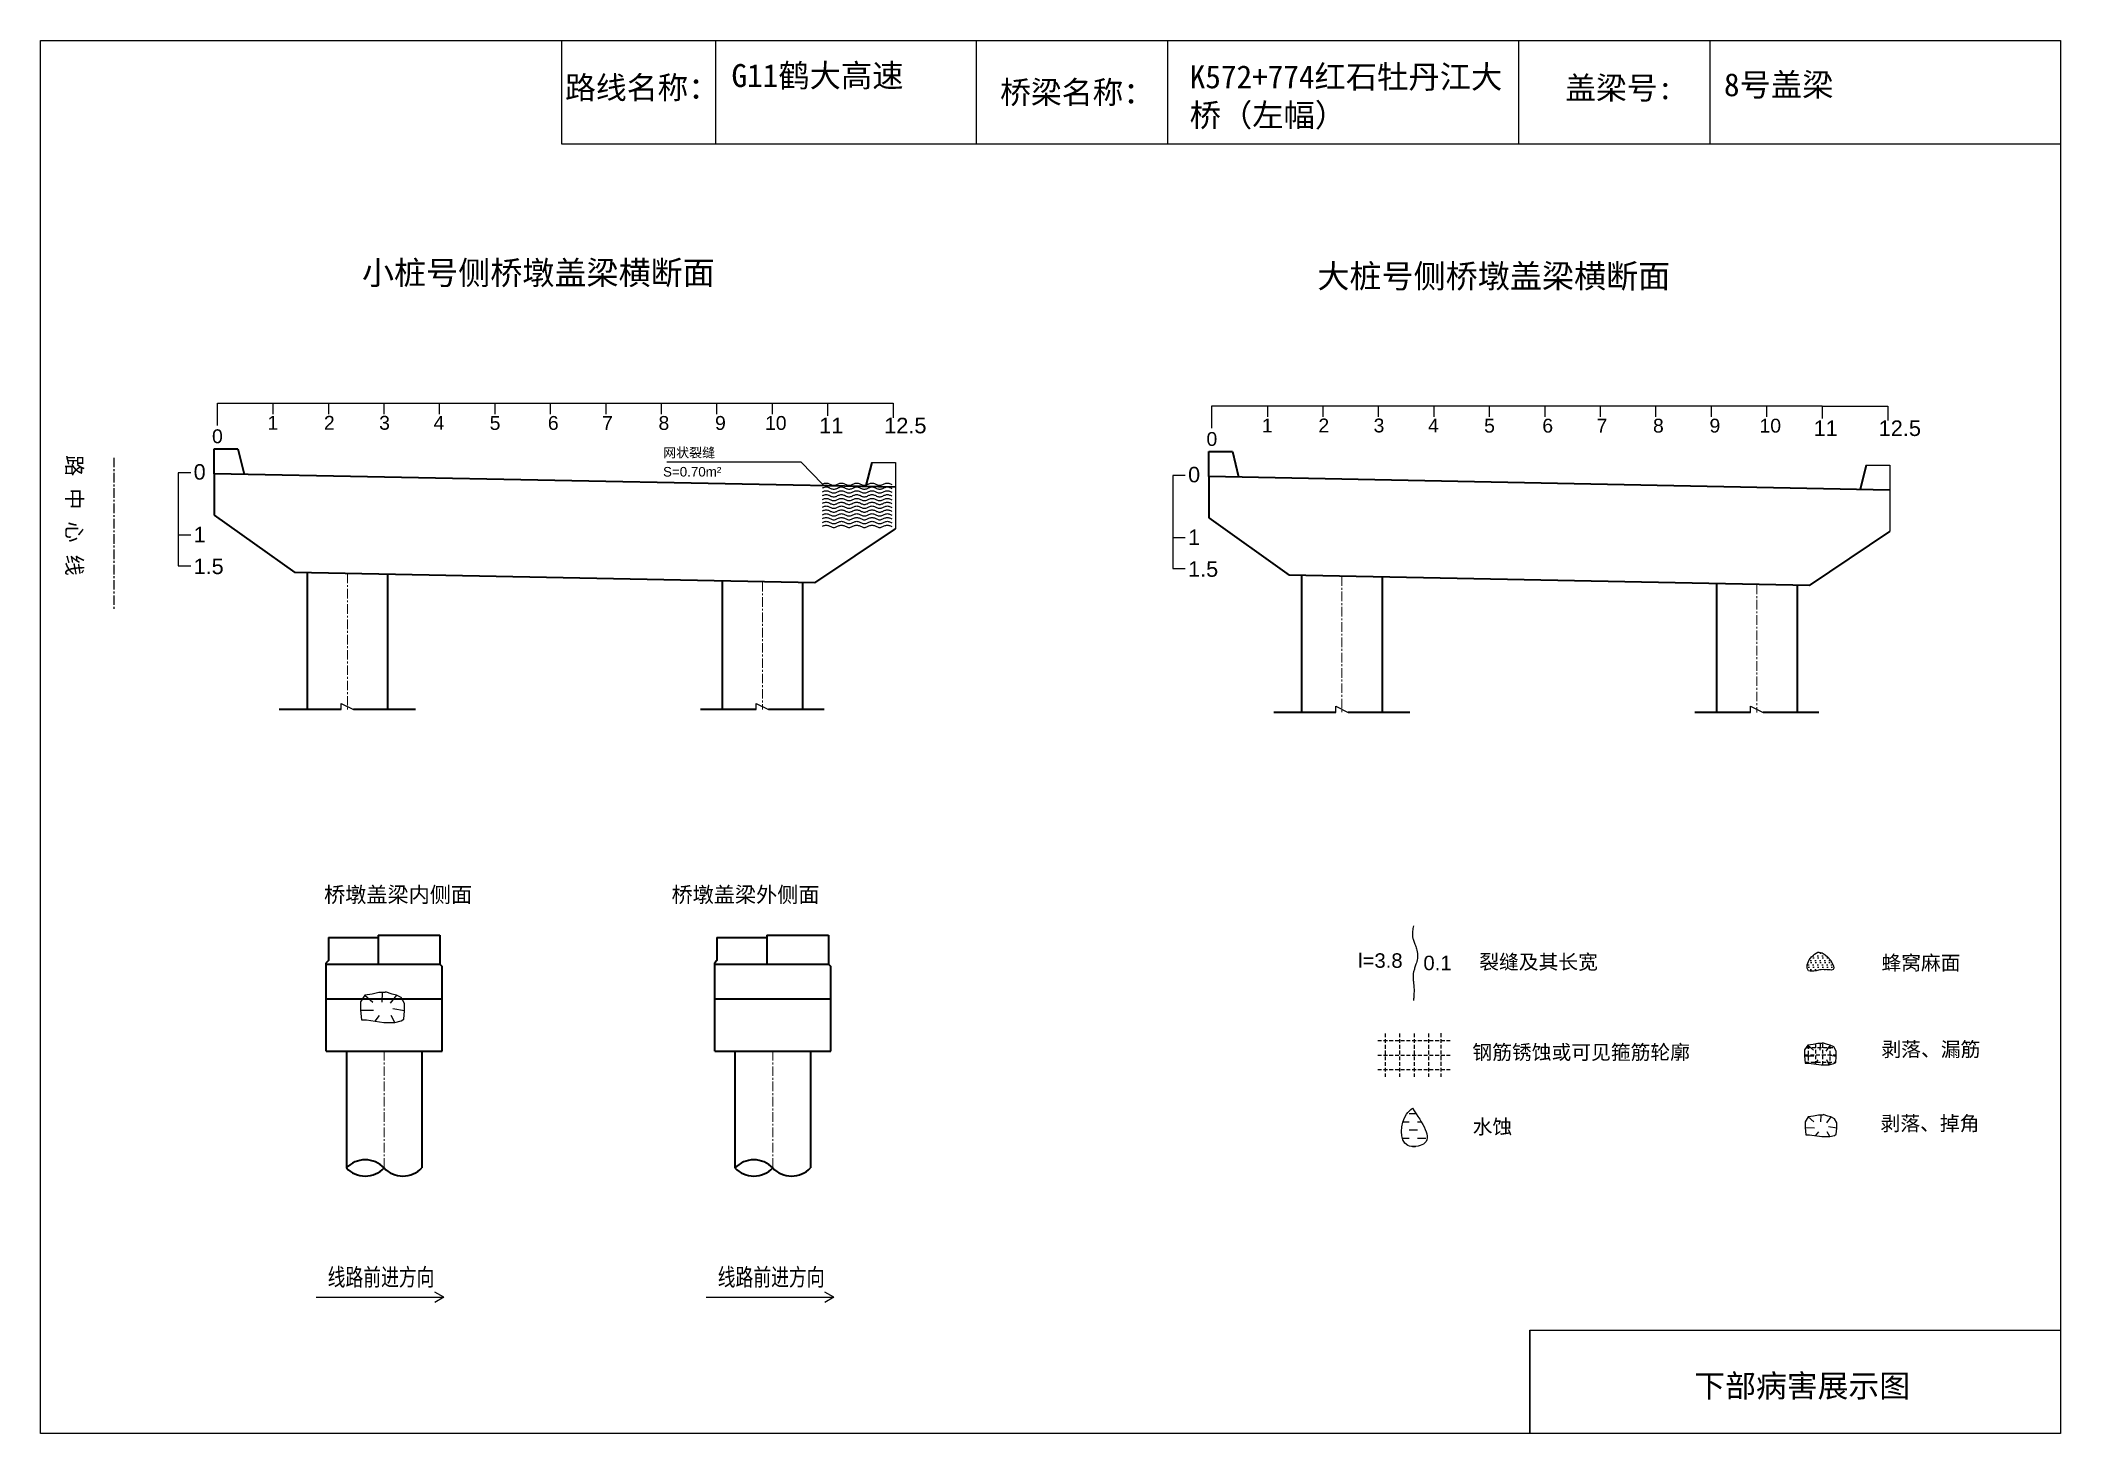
# Model space of a CAD drawing. Header units: millimetres. Extents: x 0 to 528, y 0 to 364.
import ezdxf
from ezdxf.enums import TextEntityAlignment as Align

# ---------------------------------------------------------------- set-up
doc = ezdxf.new("R2010")
doc.units = ezdxf.units.MM
for name, pattern in [('CENTER', [2, 1.25, -0.25, 0.25, -0.25]), ('DASHED', [0.75, 0.5, -0.25]), ('EBG_CENTER', [1.1, 0.8, -0.15, 0, -0.15])]:
    doc.linetypes.add(name, pattern=pattern)
doc.layers.add('Center', color=3, linetype='EBG_CENTER', lineweight=18)
doc.layers.add('中粗实线', color=4, linetype='Continuous', lineweight=35)
for name, color, linetype in [('加固措施', 7, 'Continuous'), ('图层1', 7, 'Continuous'), ('文字', 1, 'Continuous'), ('病害', 5, 'Continuous')]:
    doc.layers.add(name, color=color, linetype=linetype)
doc.styles.add('HAN', font='', dxfattribs={"width": 0.75})
doc.styles.get("Standard").update_dxf_attribs({"font": 'arial.ttf'})
doc.styles.add('汉字', font='')
doc.styles.get('HAN').set_extended_font_data('SimSun')
doc.styles.get('汉字').set_extended_font_data('SimSun')

# ---------------------------------------------------------------- blocks, each defined once
blk = doc.blocks.new('88888')
for p, q in [((1245.415, -3599.279), (1245.261, -3599.19)), ((1243.215, -3599.279), (1245.415, -3599.279)), ((1245.415, -3599.279), (1245.261, -3599.367))]:
    blk.add_line(p, q)
at = {"layer": '文字', "color": 0, "style": 'HAN', "width": 0.75}
blk.add_text('线路前进方向', height=0.3, dxfattribs=at).set_placement((1244.335, -3599.082), align=Align.CENTER)
blk = doc.blocks.new('adfsd')
at = {"lineweight": -2, "ltscale": 0.5}
for p, q in [((1140.897, -3083.694), (1140.936, -3083.729)), ((1140.983, -3083.682), (1140.981, -3083.729)), ((1141.053, -3083.694), (1141.022, -3083.735)), ((1140.876, -3083.768), (1140.94, -3083.769)), ((1140.948, -3083.824), (1140.969, -3083.796)), ((1141.045, -3083.83), (1141.028, -3083.796)), ((1141.094, -3083.772), (1141.036, -3083.763))]:
    blk.add_line(p, q, dxfattribs=at)
blk.add_lwpolyline([(1141, -3083.682), (1140.967, -3083.682), (1140.934, -3083.69), (1140.897, -3083.694), (1140.876, -3083.727), (1140.876, -3083.768), (1140.88, -3083.818), (1140.905, -3083.818), (1140.991, -3083.83), (1141.045, -3083.83), (1141.078, -3083.822), (1141.09, -3083.814), (1141.094, -3083.772), (1141.094, -3083.735), (1141.078, -3083.707), (1141.053, -3083.694), (1141.033, -3083.69), (1141, -3083.678)], dxfattribs=at)

msp = doc.modelspace()

# ---------------------------------------------------------------- hatches: boundary and pattern name
at = {"layer": '加固措施', "lineweight": -2}
h = msp.add_hatch(dxfattribs=at)
h.set_pattern_fill('DOTS', scale=0.758413)
h.set_pattern_definition([(0, (-4118.673, -227.183), (0.60199057, 1.20398115), [0, -1.20398115])])
edge = h.paths.add_edge_path()
edge.add_spline(control_points=[(464.79, 125.89), (463.66, 125.12), (462.06, 124.02), (461.88, 119.94), (465.67, 121.81), (470.82, 120.35), (466.98, 125.99), (464.92, 125.9), (464.79, 125.89)], knot_values=[0, 0, 0, 0, 5.205471, 7.397577, 12.944796, 16.169923, 23.88441, 24.400432, 24.400432, 24.400432, 24.400432], degree=3, periodic=0)
h = msp.add_hatch(dxfattribs=at)
h.set_pattern_fill('DASH', color=256, scale=0.682572)
h.set_pattern_definition([(0, (-3766.198, -191.5237), (2.1671661, 2.1671661), [2.167166, -2.167166])])
edge = h.paths.add_edge_path()
edge.add_spline(control_points=[(358.78, 85.1), (358.24, 84.62), (355.71, 82.38), (355.03, 74.23), (365.19, 75.67), (361.44, 81.2), (358.78, 85.1)], knot_values=[0, 0, 0, 0, 3.237042, 15.187225, 21.182779, 35.601669, 35.601669, 35.601669, 35.601669], degree=3, periodic=0)
at = {"layer": '病害', "lineweight": -2}
h = msp.add_hatch(dxfattribs=at)
h.set_pattern_fill('DOTS', color=4, scale=0.758413, style=0)
h.set_pattern_definition([(0, (-7265.3503, -675.7161), (0.60199057, 1.20398115), [0, -1.20398115])])
edge = h.paths.add_edge_path()
edge.add_spline(control_points=[(464.79, 125.89), (463.66, 125.12), (462.06, 124.02), (461.88, 119.94), (465.67, 121.81), (470.82, 120.35), (466.98, 125.99), (464.92, 125.9), (464.79, 125.89)], knot_values=[0, 0, 0, 0, 1.041094, 1.479515, 2.588959, 3.233985, 4.776882, 4.880086, 4.880086, 4.880086, 4.880086], degree=3, periodic=0)

# ---------------------------------------------------------------- linework, layer by layer
at = {"color": 0, "linetype": 'ByBlock'}
for p, q in [((0, 364.24), (528.29, 364.24)), ((0, 0), (0, 364.24)), ((136.28, 364.24), (136.28, 337.16)), ((244.69, 364.24), (244.69, 337.16)), ((386.49, 364.24), (386.49, 337.16)), ((436.57, 364.18), (436.57, 337.1)), ((528.29, 364.24), (528.29, 0)), ((136.28, 337.16), (528.29, 337.16)), ((389.48, 0), (389.48, 27.08)), ((389.48, 27.08), (528.29, 27.08)), ((528.29, 0), (0, 0))]:
    msp.add_line(p, q, dxfattribs=at)
at = {"color": 0}
for p, q in [((46.28, 263.6), (46.28, 269.4)), ((46.28, 269.4), (60.79, 269.4)), ((60.79, 269.4), (60.79, 266.5)), ((60.79, 269.4), (75.3, 269.4)), ((75.3, 269.4), (89.8, 269.4)), ((75.3, 269.4), (75.3, 266.5)), ((89.8, 269.4), (104.31, 269.4)), ((89.8, 269.4), (89.8, 266.5)), ((104.31, 269.4), (118.82, 269.4)), ((104.31, 269.4), (104.31, 266.5)), ((118.82, 269.4), (133.32, 269.4)), ((118.82, 269.4), (118.82, 266.5)), ((133.32, 269.4), (147.83, 269.4)), ((133.32, 269.4), (133.32, 266.5)), ((147.83, 269.4), (162.34, 269.4)), ((147.83, 269.4), (147.83, 266.5)), ((162.34, 269.4), (176.84, 269.4)), ((162.34, 269.4), (162.34, 266.5)), ((162.34, 269.4), (173.94, 269.4)), ((176.84, 269.4), (191.35, 269.4)), ((176.84, 269.4), (176.84, 266.5)), ((176.84, 269.4), (179.74, 269.4)), ((191.35, 269.4), (205.85, 269.4)), ((191.35, 269.4), (191.35, 266.5)), ((205.87, 269.36), (205.87, 266.11)), ((306.34, 262.89), (306.34, 268.7)), ((306.34, 268.7), (320.85, 268.7)), ((320.85, 268.7), (320.85, 265.8)), ((320.85, 268.7), (335.36, 268.7)), ((335.36, 268.7), (349.86, 268.7)), ((335.36, 268.7), (335.36, 265.8)), ((349.86, 268.7), (364.37, 268.7)), ((349.86, 268.7), (349.86, 265.8)), ((364.37, 268.7), (378.88, 268.7)), ((364.37, 268.7), (364.37, 265.8)), ((378.88, 268.7), (393.38, 268.7)), ((378.88, 268.7), (378.88, 265.8)), ((393.38, 268.7), (407.89, 268.7)), ((393.38, 268.7), (393.38, 265.8)), ((407.89, 268.7), (422.39, 268.7)), ((407.89, 268.7), (407.89, 265.8)), ((422.39, 268.7), (436.9, 268.7)), ((422.39, 268.7), (422.39, 265.8)), ((422.39, 268.7), (434, 268.7)), ((436.9, 268.7), (451.41, 268.7)), ((436.9, 268.7), (436.9, 265.8)), ((436.9, 268.7), (439.8, 268.7)), ((451.41, 268.7), (465.91, 268.7)), ((451.41, 268.7), (451.41, 265.8)), ((465.93, 268.66), (465.93, 265.41)), ((39.3, 251.15), (36.06, 251.15)), ((36.06, 251.15), (36.06, 226.85)), ((299.36, 250.45), (296.12, 250.45)), ((296.12, 250.45), (296.12, 226.15)), ((36.06, 234.95), (39.3, 234.95)), ((296.12, 234.25), (299.36, 234.25)), ((36.06, 226.85), (39.3, 226.85)), ((296.12, 226.15), (299.36, 226.15)), ((78.66, 189.28), (78.66, 190.9)), ((187.17, 189.28), (187.17, 190.9)), ((338.72, 188.57), (338.72, 190.19)), ((447.23, 188.57), (447.23, 190.19))]:
    msp.add_line(p, q, dxfattribs=at)
at = {"linetype": 'ByBlock'}
for p, q in [((205.87, 269.36), (223.01, 269.36)), ((223.01, 269.36), (223.01, 265.54)), ((465.93, 268.66), (483.07, 268.66)), ((483.07, 268.66), (483.07, 264.83)), ((217.41, 253.87), (223.61, 253.87)), ((223.61, 253.87), (223.61, 247.4)), ((477.47, 253.17), (483.67, 253.17)), ((483.67, 253.17), (483.67, 246.69)), ((223.61, 247.4), (223.61, 236.55)), ((483.67, 246.69), (483.67, 235.84)), ((78.66, 190.9), (81.9, 189.28)), ((187.17, 190.9), (190.41, 189.28)), ((338.72, 190.19), (341.96, 188.57)), ((447.23, 190.19), (450.47, 188.57))]:
    msp.add_line(p, q, dxfattribs=at)
at = {"color": 1, "linetype": 'CENTER', "ltscale": 2}
msp.add_line((19.16, 255.15), (19.16, 215.65), dxfattribs=at)
at = {"color": 7}
for p, q in [((84.83, 114.64), (86.92, 112.83)), ((89.39, 115.29), (89.28, 112.83)), ((93.08, 114.64), (91.43, 112.51)), ((95.25, 110.52), (92.18, 111.01)), ((83.75, 110.74), (87.14, 110.69)), ((87.55, 107.81), (88.64, 109.29)), ((92.65, 107.49), (91.75, 109.29))]:
    msp.add_line(p, q, dxfattribs=at)
at = {"color": 1, "linetype": 'DASHED', "ltscale": 2}
for p, q in [((349.74, 102.74), (368.7, 102.74)), ((351.64, 104.63), (351.64, 93.26)), ((355.43, 104.63), (355.43, 93.26)), ((359.22, 104.63), (359.22, 93.26)), ((363.01, 104.63), (363.01, 93.26)), ((366.26, 104.66), (366.26, 93.28)), ((461.75, 100.92), (469.1, 100.92)), ((462.28, 101.57), (462.28, 96.88)), ((464.18, 101.87), (464.18, 96.63)), ((466.07, 101.87), (466.07, 96.41)), ((467.97, 101.57), (467.97, 96.46)), ((349.74, 98.94), (368.7, 98.94)), ((349.74, 95.15), (368.7, 95.15)), ((461.36, 99.03), (469.63, 99.03)), ((461.5, 97.13), (469.48, 97.13))]:
    msp.add_line(p, q, dxfattribs=at)
at = {"color": 0, "linetype": 'ByBlock'}
msp.add_lwpolyline([(0, 364.24), (528.29, 364.24), (528.29, 0), (0, 0)], close=True, dxfattribs=at)
at = {"color": 7}
for points in [[(204.48, 248.22), (198.92, 253.97), (163.82, 253.97)], [(204.48, 248.22), (204.68, 248.31), (204.88, 248.39), (205.08, 248.46), (205.28, 248.5), (205.48, 248.52), (205.68, 248.5), (205.88, 248.46), (206.08, 248.39), (206.28, 248.31), (206.48, 248.22), (206.68, 248.12), (206.88, 248.04), (207.08, 247.97), (207.28, 247.93), (207.48, 247.92), (207.68, 247.93), (207.88, 247.97), (208.08, 248.04), (208.28, 248.12), (208.48, 248.22), (208.68, 248.31), (208.88, 248.39), (209.08, 248.46), (209.28, 248.5), (209.48, 248.52), (209.68, 248.5), (209.88, 248.46), (210.08, 248.39), (210.28, 248.31), (210.48, 248.22), (210.68, 248.12), (210.88, 248.04), (211.08, 247.97), (211.28, 247.93), (211.48, 247.92), (211.68, 247.93), (211.88, 247.97), (212.08, 248.04), (212.28, 248.12), (212.48, 248.22), (212.68, 248.31), (212.88, 248.39), (213.08, 248.46), (213.28, 248.5), (213.48, 248.52), (213.68, 248.5), (213.88, 248.46), (214.08, 248.39), (214.28, 248.31), (214.48, 248.22), (214.68, 248.12), (214.88, 248.04), (215.08, 247.97), (215.28, 247.93), (215.48, 247.92), (215.68, 247.93), (215.88, 247.97), (216.08, 248.04), (216.28, 248.12), (216.48, 248.22), (216.68, 248.31), (216.88, 248.39), (217.08, 248.46), (217.28, 248.5), (217.48, 248.52), (217.68, 248.5), (217.88, 248.46), (218.08, 248.39), (218.28, 248.31), (218.48, 248.22), (218.68, 248.12), (218.88, 248.04), (219.08, 247.97), (219.28, 247.93), (219.48, 247.92), (219.68, 247.93), (219.88, 247.97), (220.08, 248.04), (220.28, 248.12), (220.48, 248.22), (220.68, 248.31), (220.88, 248.39), (221.08, 248.46), (221.28, 248.5), (221.48, 248.52), (221.68, 248.5), (221.88, 248.46), (222.08, 248.39), (222.28, 248.31), (222.48, 248.22), (222.68, 248.12)], [(204.48, 247.22), (204.68, 247.31), (204.88, 247.39), (205.08, 247.46), (205.28, 247.5), (205.48, 247.52), (205.68, 247.5), (205.88, 247.46), (206.08, 247.39), (206.28, 247.31), (206.48, 247.22), (206.68, 247.12), (206.88, 247.04), (207.08, 246.97), (207.28, 246.93), (207.48, 246.92), (207.68, 246.93), (207.88, 246.97), (208.08, 247.04), (208.28, 247.12), (208.48, 247.22), (208.68, 247.31), (208.88, 247.39), (209.08, 247.46), (209.28, 247.5), (209.48, 247.52), (209.68, 247.5), (209.88, 247.46), (210.08, 247.39), (210.28, 247.31), (210.48, 247.22), (210.68, 247.12), (210.88, 247.04), (211.08, 246.97), (211.28, 246.93), (211.48, 246.92), (211.68, 246.93), (211.88, 246.97), (212.08, 247.04), (212.28, 247.12), (212.48, 247.22), (212.68, 247.31), (212.88, 247.39), (213.08, 247.46), (213.28, 247.5), (213.48, 247.52), (213.68, 247.5), (213.88, 247.46), (214.08, 247.39), (214.28, 247.31), (214.48, 247.22), (214.68, 247.12), (214.88, 247.04), (215.08, 246.97), (215.28, 246.93), (215.48, 246.92), (215.68, 246.93), (215.88, 246.97), (216.08, 247.04), (216.28, 247.12), (216.48, 247.22), (216.68, 247.31), (216.88, 247.39), (217.08, 247.46), (217.28, 247.5), (217.48, 247.52), (217.68, 247.5), (217.88, 247.46), (218.08, 247.39), (218.28, 247.31), (218.48, 247.22), (218.68, 247.12), (218.88, 247.04), (219.08, 246.97), (219.28, 246.93), (219.48, 246.92), (219.68, 246.93), (219.88, 246.97), (220.08, 247.04), (220.28, 247.12), (220.48, 247.22), (220.68, 247.31), (220.88, 247.39), (221.08, 247.46), (221.28, 247.5), (221.48, 247.52), (221.68, 247.5), (221.88, 247.46), (222.08, 247.39), (222.28, 247.31), (222.48, 247.22), (222.68, 247.12)], [(204.48, 246.22), (204.68, 246.31), (204.88, 246.39), (205.08, 246.46), (205.28, 246.5), (205.48, 246.52), (205.68, 246.5), (205.88, 246.46), (206.08, 246.39), (206.28, 246.31), (206.48, 246.22), (206.68, 246.12), (206.88, 246.04), (207.08, 245.97), (207.28, 245.93), (207.48, 245.92), (207.68, 245.93), (207.88, 245.97), (208.08, 246.04), (208.28, 246.12), (208.48, 246.22), (208.68, 246.31), (208.88, 246.39), (209.08, 246.46), (209.28, 246.5), (209.48, 246.52), (209.68, 246.5), (209.88, 246.46), (210.08, 246.39), (210.28, 246.31), (210.48, 246.22), (210.68, 246.12), (210.88, 246.04), (211.08, 245.97), (211.28, 245.93), (211.48, 245.92), (211.68, 245.93), (211.88, 245.97), (212.08, 246.04), (212.28, 246.12), (212.48, 246.22), (212.68, 246.31), (212.88, 246.39), (213.08, 246.46), (213.28, 246.5), (213.48, 246.52), (213.68, 246.5), (213.88, 246.46), (214.08, 246.39), (214.28, 246.31), (214.48, 246.22), (214.68, 246.12), (214.88, 246.04), (215.08, 245.97), (215.28, 245.93), (215.48, 245.92), (215.68, 245.93), (215.88, 245.97), (216.08, 246.04), (216.28, 246.12), (216.48, 246.22), (216.68, 246.31), (216.88, 246.39), (217.08, 246.46), (217.28, 246.5), (217.48, 246.52), (217.68, 246.5), (217.88, 246.46), (218.08, 246.39), (218.28, 246.31), (218.48, 246.22), (218.68, 246.12), (218.88, 246.04), (219.08, 245.97), (219.28, 245.93), (219.48, 245.92), (219.68, 245.93), (219.88, 245.97), (220.08, 246.04), (220.28, 246.12), (220.48, 246.22), (220.68, 246.31), (220.88, 246.39), (221.08, 246.46), (221.28, 246.5), (221.48, 246.52), (221.68, 246.5), (221.88, 246.46), (222.08, 246.39), (222.28, 246.31), (222.48, 246.22), (222.68, 246.12)], [(204.48, 245.22), (204.68, 245.31), (204.88, 245.39), (205.08, 245.46), (205.28, 245.5), (205.48, 245.52), (205.68, 245.5), (205.88, 245.46), (206.08, 245.39), (206.28, 245.31), (206.48, 245.22), (206.68, 245.12), (206.88, 245.04), (207.08, 244.97), (207.28, 244.93), (207.48, 244.92), (207.68, 244.93), (207.88, 244.97), (208.08, 245.04), (208.28, 245.12), (208.48, 245.22), (208.68, 245.31), (208.88, 245.39), (209.08, 245.46), (209.28, 245.5), (209.48, 245.52), (209.68, 245.5), (209.88, 245.46), (210.08, 245.39), (210.28, 245.31), (210.48, 245.22), (210.68, 245.12), (210.88, 245.04), (211.08, 244.97), (211.28, 244.93), (211.48, 244.92), (211.68, 244.93), (211.88, 244.97), (212.08, 245.04), (212.28, 245.12), (212.48, 245.22), (212.68, 245.31), (212.88, 245.39), (213.08, 245.46), (213.28, 245.5), (213.48, 245.52), (213.68, 245.5), (213.88, 245.46), (214.08, 245.39), (214.28, 245.31), (214.48, 245.22), (214.68, 245.12), (214.88, 245.04), (215.08, 244.97), (215.28, 244.93), (215.48, 244.92), (215.68, 244.93), (215.88, 244.97), (216.08, 245.04), (216.28, 245.12), (216.48, 245.22), (216.68, 245.31), (216.88, 245.39), (217.08, 245.46), (217.28, 245.5), (217.48, 245.52), (217.68, 245.5), (217.88, 245.46), (218.08, 245.39), (218.28, 245.31), (218.48, 245.22), (218.68, 245.12), (218.88, 245.04), (219.08, 244.97), (219.28, 244.93), (219.48, 244.92), (219.68, 244.93), (219.88, 244.97), (220.08, 245.04), (220.28, 245.12), (220.48, 245.22), (220.68, 245.31), (220.88, 245.39), (221.08, 245.46), (221.28, 245.5), (221.48, 245.52), (221.68, 245.5), (221.88, 245.46), (222.08, 245.39), (222.28, 245.31), (222.48, 245.22), (222.68, 245.12)], [(204.48, 244.22), (204.68, 244.31), (204.88, 244.39), (205.08, 244.46), (205.28, 244.5), (205.48, 244.52), (205.68, 244.5), (205.88, 244.46), (206.08, 244.39), (206.28, 244.31), (206.48, 244.22), (206.68, 244.12), (206.88, 244.04), (207.08, 243.97), (207.28, 243.93), (207.48, 243.92), (207.68, 243.93), (207.88, 243.97), (208.08, 244.04), (208.28, 244.12), (208.48, 244.22), (208.68, 244.31), (208.88, 244.39), (209.08, 244.46), (209.28, 244.5), (209.48, 244.52), (209.68, 244.5), (209.88, 244.46), (210.08, 244.39), (210.28, 244.31), (210.48, 244.22), (210.68, 244.12), (210.88, 244.04), (211.08, 243.97), (211.28, 243.93), (211.48, 243.92), (211.68, 243.93), (211.88, 243.97), (212.08, 244.04), (212.28, 244.12), (212.48, 244.22), (212.68, 244.31), (212.88, 244.39), (213.08, 244.46), (213.28, 244.5), (213.48, 244.52), (213.68, 244.5), (213.88, 244.46), (214.08, 244.39), (214.28, 244.31), (214.48, 244.22), (214.68, 244.12), (214.88, 244.04), (215.08, 243.97), (215.28, 243.93), (215.48, 243.92), (215.68, 243.93), (215.88, 243.97), (216.08, 244.04), (216.28, 244.12), (216.48, 244.22), (216.68, 244.31), (216.88, 244.39), (217.08, 244.46), (217.28, 244.5), (217.48, 244.52), (217.68, 244.5), (217.88, 244.46), (218.08, 244.39), (218.28, 244.31), (218.48, 244.22), (218.68, 244.12), (218.88, 244.04), (219.08, 243.97), (219.28, 243.93), (219.48, 243.92), (219.68, 243.93), (219.88, 243.97), (220.08, 244.04), (220.28, 244.12), (220.48, 244.22), (220.68, 244.31), (220.88, 244.39), (221.08, 244.46), (221.28, 244.5), (221.48, 244.52), (221.68, 244.5), (221.88, 244.46), (222.08, 244.39), (222.28, 244.31), (222.48, 244.22), (222.68, 244.12)], [(204.48, 243.22), (204.68, 243.31), (204.88, 243.39), (205.08, 243.46), (205.28, 243.5), (205.48, 243.52), (205.68, 243.5), (205.88, 243.46), (206.08, 243.39), (206.28, 243.31), (206.48, 243.22), (206.68, 243.12), (206.88, 243.04), (207.08, 242.97), (207.28, 242.93), (207.48, 242.92), (207.68, 242.93), (207.88, 242.97), (208.08, 243.04), (208.28, 243.12), (208.48, 243.22), (208.68, 243.31), (208.88, 243.39), (209.08, 243.46), (209.28, 243.5), (209.48, 243.52), (209.68, 243.5), (209.88, 243.46), (210.08, 243.39), (210.28, 243.31), (210.48, 243.22), (210.68, 243.12), (210.88, 243.04), (211.08, 242.97), (211.28, 242.93), (211.48, 242.92), (211.68, 242.93), (211.88, 242.97), (212.08, 243.04), (212.28, 243.12), (212.48, 243.22), (212.68, 243.31), (212.88, 243.39), (213.08, 243.46), (213.28, 243.5), (213.48, 243.52), (213.68, 243.5), (213.88, 243.46), (214.08, 243.39), (214.28, 243.31), (214.48, 243.22), (214.68, 243.12), (214.88, 243.04), (215.08, 242.97), (215.28, 242.93), (215.48, 242.92), (215.68, 242.93), (215.88, 242.97), (216.08, 243.04), (216.28, 243.12), (216.48, 243.22), (216.68, 243.31), (216.88, 243.39), (217.08, 243.46), (217.28, 243.5), (217.48, 243.52), (217.68, 243.5), (217.88, 243.46), (218.08, 243.39), (218.28, 243.31), (218.48, 243.22), (218.68, 243.12), (218.88, 243.04), (219.08, 242.97), (219.28, 242.93), (219.48, 242.92), (219.68, 242.93), (219.88, 242.97), (220.08, 243.04), (220.28, 243.12), (220.48, 243.22), (220.68, 243.31), (220.88, 243.39), (221.08, 243.46), (221.28, 243.5), (221.48, 243.52), (221.68, 243.5), (221.88, 243.46), (222.08, 243.39), (222.28, 243.31), (222.48, 243.22), (222.68, 243.12)], [(204.48, 242.22), (204.68, 242.31), (204.88, 242.39), (205.08, 242.46), (205.28, 242.5), (205.48, 242.52), (205.68, 242.5), (205.88, 242.46), (206.08, 242.39), (206.28, 242.31), (206.48, 242.22), (206.68, 242.12), (206.88, 242.04), (207.08, 241.97), (207.28, 241.93), (207.48, 241.92), (207.68, 241.93), (207.88, 241.97), (208.08, 242.04), (208.28, 242.12), (208.48, 242.22), (208.68, 242.31), (208.88, 242.39), (209.08, 242.46), (209.28, 242.5), (209.48, 242.52), (209.68, 242.5), (209.88, 242.46), (210.08, 242.39), (210.28, 242.31), (210.48, 242.22), (210.68, 242.12), (210.88, 242.04), (211.08, 241.97), (211.28, 241.93), (211.48, 241.92), (211.68, 241.93), (211.88, 241.97), (212.08, 242.04), (212.28, 242.12), (212.48, 242.22), (212.68, 242.31), (212.88, 242.39), (213.08, 242.46), (213.28, 242.5), (213.48, 242.52), (213.68, 242.5), (213.88, 242.46), (214.08, 242.39), (214.28, 242.31), (214.48, 242.22), (214.68, 242.12), (214.88, 242.04), (215.08, 241.97), (215.28, 241.93), (215.48, 241.92), (215.68, 241.93), (215.88, 241.97), (216.08, 242.04), (216.28, 242.12), (216.48, 242.22), (216.68, 242.31), (216.88, 242.39), (217.08, 242.46), (217.28, 242.5), (217.48, 242.52), (217.68, 242.5), (217.88, 242.46), (218.08, 242.39), (218.28, 242.31), (218.48, 242.22), (218.68, 242.12), (218.88, 242.04), (219.08, 241.97), (219.28, 241.93), (219.48, 241.92), (219.68, 241.93), (219.88, 241.97), (220.08, 242.04), (220.28, 242.12), (220.48, 242.22), (220.68, 242.31), (220.88, 242.39), (221.08, 242.46), (221.28, 242.5), (221.48, 242.52), (221.68, 242.5), (221.88, 242.46), (222.08, 242.39), (222.28, 242.31), (222.48, 242.22), (222.68, 242.12)], [(204.48, 241.22), (204.68, 241.31), (204.88, 241.39), (205.08, 241.46), (205.28, 241.5), (205.48, 241.52), (205.68, 241.5), (205.88, 241.46), (206.08, 241.39), (206.28, 241.31), (206.48, 241.22), (206.68, 241.12), (206.88, 241.04), (207.08, 240.97), (207.28, 240.93), (207.48, 240.92), (207.68, 240.93), (207.88, 240.97), (208.08, 241.04), (208.28, 241.12), (208.48, 241.22), (208.68, 241.31), (208.88, 241.39), (209.08, 241.46), (209.28, 241.5), (209.48, 241.52), (209.68, 241.5), (209.88, 241.46), (210.08, 241.39), (210.28, 241.31), (210.48, 241.22), (210.68, 241.12), (210.88, 241.04), (211.08, 240.97), (211.28, 240.93), (211.48, 240.92), (211.68, 240.93), (211.88, 240.97), (212.08, 241.04), (212.28, 241.12), (212.48, 241.22), (212.68, 241.31), (212.88, 241.39), (213.08, 241.46), (213.28, 241.5), (213.48, 241.52), (213.68, 241.5), (213.88, 241.46), (214.08, 241.39), (214.28, 241.31), (214.48, 241.22), (214.68, 241.12), (214.88, 241.04), (215.08, 240.97), (215.28, 240.93), (215.48, 240.92), (215.68, 240.93), (215.88, 240.97), (216.08, 241.04), (216.28, 241.12), (216.48, 241.22), (216.68, 241.31), (216.88, 241.39), (217.08, 241.46), (217.28, 241.5), (217.48, 241.52), (217.68, 241.5), (217.88, 241.46), (218.08, 241.39), (218.28, 241.31), (218.48, 241.22), (218.68, 241.12), (218.88, 241.04), (219.08, 240.97), (219.28, 240.93), (219.48, 240.92), (219.68, 240.93), (219.88, 240.97), (220.08, 241.04), (220.28, 241.12), (220.48, 241.22), (220.68, 241.31), (220.88, 241.39), (221.08, 241.46), (221.28, 241.5), (221.48, 241.52), (221.68, 241.5), (221.88, 241.46), (222.08, 241.39), (222.28, 241.31), (222.48, 241.22), (222.68, 241.12)], [(204.48, 240.22), (204.68, 240.31), (204.88, 240.39), (205.08, 240.46), (205.28, 240.5), (205.48, 240.52), (205.68, 240.5), (205.88, 240.46), (206.08, 240.39), (206.28, 240.31), (206.48, 240.22), (206.68, 240.12), (206.88, 240.04), (207.08, 239.97), (207.28, 239.93), (207.48, 239.92), (207.68, 239.93), (207.88, 239.97), (208.08, 240.04), (208.28, 240.12), (208.48, 240.22), (208.68, 240.31), (208.88, 240.39), (209.08, 240.46), (209.28, 240.5), (209.48, 240.52), (209.68, 240.5), (209.88, 240.46), (210.08, 240.39), (210.28, 240.31), (210.48, 240.22), (210.68, 240.12), (210.88, 240.04), (211.08, 239.97), (211.28, 239.93), (211.48, 239.92), (211.68, 239.93), (211.88, 239.97), (212.08, 240.04), (212.28, 240.12), (212.48, 240.22), (212.68, 240.31), (212.88, 240.39), (213.08, 240.46), (213.28, 240.5), (213.48, 240.52), (213.68, 240.5), (213.88, 240.46), (214.08, 240.39), (214.28, 240.31), (214.48, 240.22), (214.68, 240.12), (214.88, 240.04), (215.08, 239.97), (215.28, 239.93), (215.48, 239.92), (215.68, 239.93), (215.88, 239.97), (216.08, 240.04), (216.28, 240.12), (216.48, 240.22), (216.68, 240.31), (216.88, 240.39), (217.08, 240.46), (217.28, 240.5), (217.48, 240.52), (217.68, 240.5), (217.88, 240.46), (218.08, 240.39), (218.28, 240.31), (218.48, 240.22), (218.68, 240.12), (218.88, 240.04), (219.08, 239.97), (219.28, 239.93), (219.48, 239.92), (219.68, 239.93), (219.88, 239.97), (220.08, 240.04), (220.28, 240.12), (220.48, 240.22), (220.68, 240.31), (220.88, 240.39), (221.08, 240.46), (221.28, 240.5), (221.48, 240.52), (221.68, 240.5), (221.88, 240.46), (222.08, 240.39), (222.28, 240.31), (222.48, 240.22), (222.68, 240.12)], [(204.48, 239.22), (204.68, 239.31), (204.88, 239.39), (205.08, 239.46), (205.28, 239.5), (205.48, 239.52), (205.68, 239.5), (205.88, 239.46), (206.08, 239.39), (206.28, 239.31), (206.48, 239.22), (206.68, 239.12), (206.88, 239.04), (207.08, 238.97), (207.28, 238.93), (207.48, 238.92), (207.68, 238.93), (207.88, 238.97), (208.08, 239.04), (208.28, 239.12), (208.48, 239.22), (208.68, 239.31), (208.88, 239.39), (209.08, 239.46), (209.28, 239.5), (209.48, 239.52), (209.68, 239.5), (209.88, 239.46), (210.08, 239.39), (210.28, 239.31), (210.48, 239.22), (210.68, 239.12), (210.88, 239.04), (211.08, 238.97), (211.28, 238.93), (211.48, 238.92), (211.68, 238.93), (211.88, 238.97), (212.08, 239.04), (212.28, 239.12), (212.48, 239.22), (212.68, 239.31), (212.88, 239.39), (213.08, 239.46), (213.28, 239.5), (213.48, 239.52), (213.68, 239.5), (213.88, 239.46), (214.08, 239.39), (214.28, 239.31), (214.48, 239.22), (214.68, 239.12), (214.88, 239.04), (215.08, 238.97), (215.28, 238.93), (215.48, 238.92), (215.68, 238.93), (215.88, 238.97), (216.08, 239.04), (216.28, 239.12), (216.48, 239.22), (216.68, 239.31), (216.88, 239.39), (217.08, 239.46), (217.28, 239.5), (217.48, 239.52), (217.68, 239.5), (217.88, 239.46), (218.08, 239.39), (218.28, 239.31), (218.48, 239.22), (218.68, 239.12), (218.88, 239.04), (219.08, 238.97), (219.28, 238.93), (219.48, 238.92), (219.68, 238.93), (219.88, 238.97), (220.08, 239.04), (220.28, 239.12), (220.48, 239.22), (220.68, 239.31), (220.88, 239.39), (221.08, 239.46), (221.28, 239.5), (221.48, 239.52), (221.68, 239.5), (221.88, 239.46), (222.08, 239.39), (222.28, 239.31), (222.48, 239.22), (222.68, 239.12)], [(204.48, 238.22), (204.68, 238.31), (204.88, 238.39), (205.08, 238.46), (205.28, 238.5), (205.48, 238.52), (205.68, 238.5), (205.88, 238.46), (206.08, 238.39), (206.28, 238.31), (206.48, 238.22), (206.68, 238.12), (206.88, 238.04), (207.08, 237.97), (207.28, 237.93), (207.48, 237.92), (207.68, 237.93), (207.88, 237.97), (208.08, 238.04), (208.28, 238.12), (208.48, 238.22), (208.68, 238.31), (208.88, 238.39), (209.08, 238.46), (209.28, 238.5), (209.48, 238.52), (209.68, 238.5), (209.88, 238.46), (210.08, 238.39), (210.28, 238.31), (210.48, 238.22), (210.68, 238.12), (210.88, 238.04), (211.08, 237.97), (211.28, 237.93), (211.48, 237.92), (211.68, 237.93), (211.88, 237.97), (212.08, 238.04), (212.28, 238.12), (212.48, 238.22), (212.68, 238.31), (212.88, 238.39), (213.08, 238.46), (213.28, 238.5), (213.48, 238.52), (213.68, 238.5), (213.88, 238.46), (214.08, 238.39), (214.28, 238.31), (214.48, 238.22), (214.68, 238.12), (214.88, 238.04), (215.08, 237.97), (215.28, 237.93), (215.48, 237.92), (215.68, 237.93), (215.88, 237.97), (216.08, 238.04), (216.28, 238.12), (216.48, 238.22), (216.68, 238.31), (216.88, 238.39), (217.08, 238.46), (217.28, 238.5), (217.48, 238.52), (217.68, 238.5), (217.88, 238.46), (218.08, 238.39), (218.28, 238.31), (218.48, 238.22), (218.68, 238.12), (218.88, 238.04), (219.08, 237.97), (219.28, 237.93), (219.48, 237.92), (219.68, 237.93), (219.88, 237.97), (220.08, 238.04), (220.28, 238.12), (220.48, 238.22), (220.68, 238.31), (220.88, 238.39), (221.08, 238.46), (221.28, 238.5), (221.48, 238.52), (221.68, 238.5), (221.88, 238.46), (222.08, 238.39), (222.28, 238.31), (222.48, 238.22), (222.68, 238.12)], [(204.48, 237.22), (204.68, 237.31), (204.88, 237.39), (205.08, 237.46), (205.28, 237.5), (205.48, 237.52), (205.68, 237.5), (205.88, 237.46), (206.08, 237.39), (206.28, 237.31), (206.48, 237.22), (206.68, 237.12), (206.88, 237.04), (207.08, 236.97), (207.28, 236.93), (207.48, 236.92), (207.68, 236.93), (207.88, 236.97), (208.08, 237.04), (208.28, 237.12), (208.48, 237.22), (208.68, 237.31), (208.88, 237.39), (209.08, 237.46), (209.28, 237.5), (209.48, 237.52), (209.68, 237.5), (209.88, 237.46), (210.08, 237.39), (210.28, 237.31), (210.48, 237.22), (210.68, 237.12), (210.88, 237.04), (211.08, 236.97), (211.28, 236.93), (211.48, 236.92), (211.68, 236.93), (211.88, 236.97), (212.08, 237.04), (212.28, 237.12), (212.48, 237.22), (212.68, 237.31), (212.88, 237.39), (213.08, 237.46), (213.28, 237.5), (213.48, 237.52), (213.68, 237.5), (213.88, 237.46), (214.08, 237.39), (214.28, 237.31), (214.48, 237.22), (214.68, 237.12), (214.88, 237.04), (215.08, 236.97), (215.28, 236.93), (215.48, 236.92), (215.68, 236.93), (215.88, 236.97), (216.08, 237.04), (216.28, 237.12), (216.48, 237.22), (216.68, 237.31), (216.88, 237.39), (217.08, 237.46), (217.28, 237.5), (217.48, 237.52), (217.68, 237.5), (217.88, 237.46), (218.08, 237.39), (218.28, 237.31), (218.48, 237.22), (218.68, 237.12), (218.88, 237.04), (219.08, 236.97), (219.28, 236.93), (219.48, 236.92), (219.68, 236.93), (219.88, 236.97), (220.08, 237.04), (220.28, 237.12), (220.48, 237.22), (220.68, 237.31), (220.88, 237.39), (221.08, 237.46), (221.28, 237.5), (221.48, 237.52), (221.68, 237.5), (221.88, 237.46), (222.08, 237.39), (222.28, 237.31), (222.48, 237.22), (222.68, 237.12)], [(90.26, 115.29), (88.52, 115.29), (86.79, 114.86), (84.83, 114.64), (83.75, 112.91), (83.75, 110.74), (83.97, 108.14), (85.27, 108.14), (89.83, 107.49), (92.65, 107.49), (94.38, 107.92), (95.03, 108.36), (95.25, 110.52), (95.25, 112.48), (94.38, 113.99), (93.08, 114.64), (92, 114.86), (90.26, 115.51)]]:
    msp.add_lwpolyline(points, dxfattribs=at)
at = {"lineweight": -2}
msp.add_open_spline([(464.79, 125.89), (463.66, 125.12), (462.06, 124.02), (461.88, 119.94), (465.67, 121.81), (470.82, 120.35), (466.98, 125.99), (464.92, 125.9), (464.79, 125.89)], degree=3, knots=[0, 0, 0, 0, 3.947899, 5.610421, 9.817506, 12.263485, 18.114255, 18.505612, 18.505612, 18.505612, 18.505612], dxfattribs=at)
at = {"layer": 'Center', "color": 1, "linetype": 'CENTER', "ltscale": 2}
for p, q in [((80.28, 224.84), (80.28, 189.28)), ((188.79, 222.67), (188.79, 189.28)), ((340.34, 224.13), (340.34, 188.57)), ((448.85, 221.96), (448.85, 188.57)), ((89.87, 100.01), (89.87, 69.45)), ((191.5, 100.01), (191.5, 69.45))]:
    msp.add_line(p, q, dxfattribs=at)
at = {"layer": '中粗实线', "color": 0}
for p, q in [((45.46, 250.96), (45.46, 257.44)), ((45.46, 257.44), (51.66, 257.44)), ((51.66, 257.44), (53.28, 250.8)), ((217.41, 253.87), (215.79, 247.55)), ((305.52, 250.26), (305.52, 256.74)), ((305.52, 256.74), (311.72, 256.74)), ((311.72, 256.74), (313.34, 250.1)), ((45.46, 250.96), (45.46, 240.11)), ((223.61, 247.4), (45.46, 250.96)), ((305.52, 250.26), (305.52, 239.41)), ((483.67, 246.69), (305.52, 250.26)), ((477.47, 253.17), (475.85, 246.85)), ((45.46, 240.11), (66.51, 225.11)), ((305.52, 239.41), (326.57, 224.41)), ((202.55, 222.39), (223.61, 236.55)), ((462.61, 221.69), (483.67, 235.84)), ((202.55, 222.39), (66.51, 225.11)), ((69.75, 225.05), (69.75, 189.28)), ((90.81, 224.63), (90.81, 189.28)), ((178.26, 222.88), (178.26, 189.28)), ((199.32, 222.46), (199.32, 189.28)), ((462.61, 221.69), (326.57, 224.41)), ((329.81, 224.35), (329.81, 188.57)), ((350.87, 223.92), (350.87, 188.57)), ((438.32, 222.18), (438.32, 188.57)), ((459.38, 221.75), (459.38, 188.57)), ((78.66, 189.28), (62.47, 189.28)), ((98.1, 189.28), (81.9, 189.28)), ((187.17, 189.28), (172.59, 189.28)), ((204.98, 189.28), (190.41, 189.28)), ((338.72, 188.57), (322.52, 188.57)), ((358.15, 188.57), (341.96, 188.57)), ((447.23, 188.57), (432.65, 188.57)), ((465.04, 188.57), (450.47, 188.57)), ((75.31, 129.74), (88.35, 129.74)), ((75.31, 129.74), (75.31, 123.67)), ((88.35, 130.34), (104.43, 130.34)), ((88.35, 130.34), (88.35, 122.76)), ((104.43, 130.34), (104.43, 122.76)), ((176.93, 129.74), (189.98, 129.74)), ((176.93, 129.74), (176.93, 123.67)), ((189.98, 130.34), (206.06, 130.34)), ((189.98, 130.34), (189.98, 122.76)), ((206.06, 130.34), (206.06, 122.76)), ((75.31, 123.67), (74.7, 123.06)), ((74.7, 100.01), (74.7, 123.06)), ((74.7, 122.76), (104.43, 122.76)), ((104.43, 122.76), (105.04, 122.15)), ((105.04, 100.01), (105.04, 122.15)), ((176.93, 123.67), (176.33, 123.06)), ((176.33, 100.01), (176.33, 123.06)), ((176.33, 122.76), (206.06, 122.76)), ((206.06, 122.76), (206.66, 122.15)), ((206.66, 100.01), (206.66, 122.15)), ((74.7, 113.66), (105.04, 113.66)), ((176.33, 113.66), (206.66, 113.66)), ((74.7, 100.01), (105.04, 100.01)), ((80.01, 100.01), (80.01, 69.45)), ((99.73, 100.01), (99.73, 69.45)), ((176.33, 100.01), (206.66, 100.01)), ((181.64, 100.01), (181.64, 69.45)), ((201.36, 100.01), (201.36, 69.45))]:
    msp.add_line(p, q, dxfattribs=at)
for centre, start, end in [((84.94, 64.78), 43.4434, 136.5566), ((84.94, 74.11), 223.4434, 316.5566), ((94.8, 74.11), 223.4434, 316.5566), ((186.57, 64.78), 43.4434, 136.5566), ((186.57, 74.11), 223.4434, 316.5566), ((196.43, 74.11), 223.4434, 316.5566)]:
    msp.add_arc(centre, 6.79, start, end, dxfattribs=at)
at = {"layer": '加固措施', "lineweight": -2}
msp.add_open_spline([(358.78, 85.1), (358.24, 84.62), (355.71, 82.38), (355.03, 74.23), (365.19, 75.67), (361.44, 81.2), (358.78, 85.1)], degree=3, knots=[0, 0, 0, 0, 2.209514, 10.366374, 14.458772, 24.300702, 24.300702, 24.300702, 24.300702], dxfattribs=at)
at = {"layer": '图层1', "lineweight": -2}
msp.add_open_spline([(359.05, 132.77), (359.01, 132.54), (358.97, 132.3), (358.85, 131.61), (358.8, 131.17), (358.77, 130.55), (358.77, 130.35), (358.79, 130.04), (358.81, 129.92), (358.85, 129.69), (358.87, 129.58), (358.98, 129.16), (359.1, 128.84), (359.37, 128.14), (359.52, 127.75), (359.82, 126.93), (359.96, 126.48), (360.1, 125.71), (360.13, 125.41), (360.14, 124.81), (360.12, 124.52), (360.04, 123.97), (359.99, 123.71), (359.86, 123.2), (359.79, 122.96), (359.6, 122.35), (359.48, 122), (359.26, 121.34), (359.17, 121.03), (359.07, 120.61), (359.04, 120.48), (359, 120.25), (358.99, 120.14), (358.97, 119.92), (358.97, 119.81), (358.96, 119.4), (358.97, 119.08), (359.03, 118.39), (359.07, 118.03), (359.13, 117.39), (359.16, 117.12), (359.19, 116.62), (359.2, 116.39), (359.21, 115.93), (359.21, 115.71), (359.2, 115.04), (359.18, 114.6), (359.13, 113.84), (359.1, 113.52), (359.07, 113.2)], degree=3, knots=[0, 0, 0, 0, 0.93103, 0.93103, 2.904338, 2.904338, 3.933552, 3.933552, 4.598026, 4.598026, 5.2625, 5.2625, 6.799065, 6.799065, 8.335629, 8.335629, 9.872194, 9.872194, 10.744529, 10.744529, 11.616864, 11.616864, 12.4892, 12.4892, 13.361535, 13.361535, 14.755665, 14.755665, 16.149795, 16.149795, 16.835641, 16.835641, 17.410365, 17.410365, 17.98509, 17.98509, 19.45733, 19.45733, 20.929571, 20.929571, 21.910052, 21.910052, 22.722819, 22.722819, 23.535585, 23.535585, 25.161117, 25.161117, 26.428502, 26.428502, 26.428502, 26.428502], dxfattribs=at)
at = {"layer": '病害', "color": 5}
for p, q in [((136.28, 364.24), (136.28, 337.16)), ((244.69, 364.24), (244.69, 337.16)), ((386.49, 364.24), (386.49, 337.16)), ((528.29, 364.24), (528.29, 337.16)), ((136.28, 337.16), (385.94, 337.16)), ((385.94, 337.16), (528.29, 337.16)), ((389.48, 27.08), (528.29, 27.08)), ((389.48, 27.08), (389.48, 0)), ((528.29, 27.08), (528.29, 0))]:
    msp.add_line(p, q, dxfattribs=at)
at = {"layer": '病害', "color": 0}
for p, q in [((176.54, 364.24), (176.54, 337.16)), ((294.76, 364.24), (294.76, 337.16))]:
    msp.add_line(p, q, dxfattribs=at)

# ---------------------------------------------------------------- block references
at = {"color": 0, "xscale": 37.92066608813975, "yscale": 37.92066608813975, "zscale": 37.92066608813975}
for p in [(-42801.42, 117037.3), (-42801.27, 117018.53)]:
    msp.add_blockref('adfsd', p, dxfattribs=at)
at = {"xscale": 15.16826643525591, "yscale": 15.16826643525591, "zscale": 15.16826643525591}
for p in [(-18785.32, 54630.47), (-18683.32, 54630.47)]:
    msp.add_blockref('88888', p, dxfattribs=at)

# ---------------------------------------------------------------- texts
for s, height, p in [('1', 3.63, (59.38, 262.45)), ('2', 3.63, (74.14, 262.45)), ('3', 3.63, (88.58, 262.45)), ('4', 3.63, (102.82, 262.45)), ('5', 3.63, (117.48, 262.41)), ('6', 3.63, (132.7, 262.41)), ('7', 3.63, (146.89, 262.41)), ('8', 3.63, (161.64, 262.41)), ('9', 3.63, (176.42, 262.41)), ('10', 3.627, (189.49, 262.41)), ('11', 4.071, (203.64, 261.52)), ('12.5', 4.071, (220.65, 261.52)), ('1', 3.63, (319.44, 261.75)), ('2', 3.63, (334.2, 261.75)), ('3', 3.63, (348.64, 261.75)), ('4', 3.63, (362.88, 261.75)), ('5', 3.63, (377.54, 261.71)), ('6', 3.63, (392.76, 261.71)), ('7', 3.63, (406.94, 261.71)), ('8', 3.63, (421.7, 261.71)), ('9', 3.63, (436.48, 261.71)), ('10', 3.627, (449.55, 261.71)), ('11', 4.071, (463.7, 260.82)), ('12.5', 4.071, (480.71, 260.82)), ('0', 3.63, (44.88, 258.93)), ('0', 3.63, (304.94, 258.22)), ('0', 4.05, (40.07, 249.41)), ('0', 4.05, (300.13, 248.71)), ('1', 4.05, (40.07, 233.03)), ('1', 4.05, (300.13, 232.33)), ('1.5', 4.049, (40.07, 224.71)), ('1.5', 4.049, (300.13, 224.01))]:
    msp.add_text(s, height=height).set_placement(p)
msp.add_text('路  中  心  线', height=4.049, rotation=270).set_placement((6.85, 255.81))
at = {"color": 7}
for s, p in [('网状裂缝', (162.82, 255.22)), ('S=0.70m²', (162.82, 250.22))]:
    msp.add_text(s, height=2.5, dxfattribs=at).set_placement(p)
at = {"char_height": 6, "attachment_point": 1}
for s, insert, width in [('{\\fSimSun|b0|i0|c134|p2;G11鹤大高速}', (180.72, 358.06), 63.9701), ('{\\fSimSun|b0|i0|c134|p2;K572+774红石牡丹江大桥（左幅）}', (300.54, 357.72), 85.4006), ('{\\fSimSun|b0|i0|c134|p2;8号盖梁}', (440.26, 355.66), 87.6885)]:
    msp.add_mtext(s, dxfattribs=dict(at, insert=insert, width=width))
at = {"layer": '图层1', "style": '汉字'}
for s, p in [('路线名称：', (137.2, 348.96)), ('桥梁名称：', (250.96, 347.72)), ('盖梁号:', (398.73, 348.87)), ('下部病害展示图', (432.51, 9.54))]:
    msp.add_text(s, height=5.909, dxfattribs=at).set_placement(p)
at = {"layer": '图层1', "lineweight": -2, "attachment_point": 1}
for s, insert, char_height in [('l=3.8', (344.59, 125.57), 3.792), ('0.1', (361.66, 124.94), 3.792), ('裂缝及其长宽', (376.26, 125.21), 3.792), ('蜂窝麻面', (481.44, 124.98), 3.792), ('钢筋锈蚀或可见箍筋轮廓', (374.48, 101.61), 3.7921), ('剥落、漏筋', (481.44, 102.36), 3.792), ('水蚀', (374.55, 82.12), 3.792), ('剥落、掉角', (481.21, 82.99), 3.792)]:
    msp.add_mtext(s, dxfattribs=dict(at, insert=insert, char_height=char_height))
at = {"layer": '文字', "color": 0}
for s, height, p in [('小桩号侧桥墩盖梁横断面', 6.1502, (130.22, 300.41)), ('大桩号侧桥墩盖梁横断面', 6.1502, (380.07, 299.53)), ('桥墩盖梁内侧面', 4.054, (93.53, 138.88)), ('桥墩盖梁外侧面', 4.054, (184.39, 138.88))]:
    msp.add_text(s, height=height, dxfattribs=at).set_placement(p, align=Align.CENTER)

doc.saveas('drawing.dxf')
